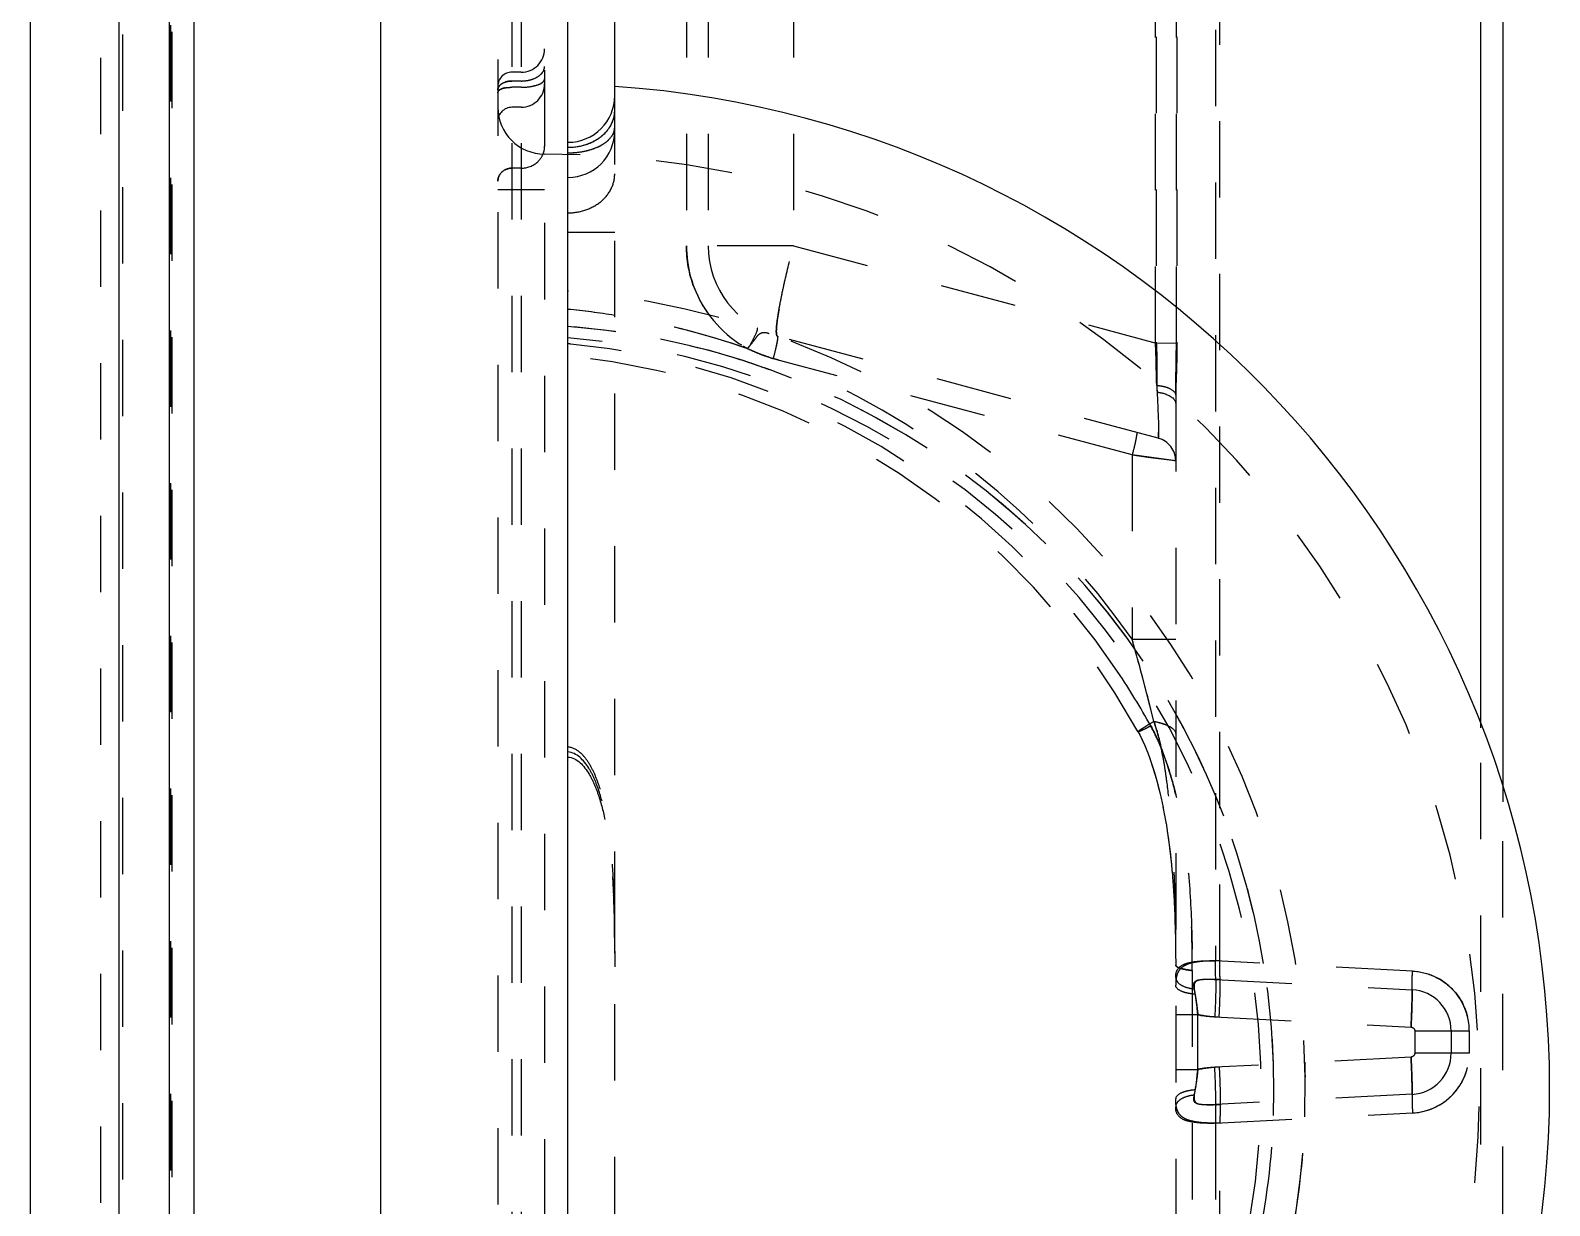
# Model space of a CAD drawing. Header units: millimetres. Extents: x -840 to 1682, y -9216 to -2117.
# Drawn here: x -127.96 to -95.46, y -2535.83 to -2510.69 of the extents above; entities that cross this region are included whole.
import ezdxf

# ---------------------------------------------------------------- set-up
doc = ezdxf.new("R2010")
doc.units = ezdxf.units.MM
doc.header["$LTSCALE"] = 16.335
doc.linetypes.add('HIDDEN', pattern=[0.2, 0.1, -0.1])
doc.layers.get('0').update_dxf_attribs({"linetype": 'CONTINUOUS'})
doc.layers.add('DEFAULT_2', color=8, linetype='HIDDEN')

msp = doc.modelspace()

# ---------------------------------------------------------------- linework, layer by layer
at = {"color": 7, "linetype": 'Continuous'}
for p, q in [((-126.068, -2404.732), (-126.068, -2616.931)), ((-124.99, -2616.987), (-124.99, -2404.675)), ((-124.463, -2616.488), (-124.463, -2405.175)), ((-127.963, -2614.933), (-127.963, -2406.729)), ((-120.463, -2605.831), (-120.463, -2415.831)), ((-116.463, -2601.831), (-116.463, -2419.831)), ((-96.463, -2494.47), (-96.463, -2527.192)), ((-96.937, -2525.605), (-96.937, -2496.057)), ((-115.463, -2512.831), (-115.463, -2508.832))]:
    msp.add_line(p, q, dxfattribs=at)
for centre, radius, start, end in [((-116.963, -2533.331), 21.5, 274.0006, 85.9994), ((-116.463, -2512.831), 1, 270, 0)]:
    msp.add_arc(centre, radius, start, end, dxfattribs=at)
at = {"layer": 'DEFAULT_2', "color": 8, "linetype": 'HIDDEN'}
for p, q in [((-125.99, -2406.228), (-125.99, -2615.435)), ((-124.937, -2406.173), (-124.937, -2615.49)), ((-126.463, -2406.727), (-126.463, -2614.935)), ((-124.963, -2415.831), (-124.963, -2605.831)), ((-117.963, -2419.831), (-117.963, -2601.831)), ((-116.963, -2423.331), (-116.963, -2598.331)), ((-117.663, -2424.888), (-117.663, -2596.775)), ((-117.463, -2424.888), (-117.463, -2596.775)), ((-102.611, -2491.07), (-102.611, -2530.592)), ((-102.516, -2530.597), (-102.516, -2491.065)), ((-103.896, -2517.371), (-103.896, -2504.292)), ((-103.878, -2504.287), (-103.878, -2517.376)), ((-103.448, -2517.371), (-103.448, -2504.292)), ((-103.435, -2504.287), (-103.435, -2517.376)), ((-113.929, -2506.366), (-113.929, -2515.297)), ((-113.463, -2506.366), (-113.463, -2515.297)), ((-111.638, -2506.366), (-111.638, -2515.297)), ((-117.463, -2511.581), (-117.663, -2511.581)), ((-117.463, -2511.769), (-117.663, -2511.769)), ((-117.463, -2511.903), (-117.663, -2511.903)), ((-117.463, -2512.331), (-117.663, -2512.331)), ((-115.463, -2549.492), (-115.463, -2512.831)), ((-117.463, -2513.633), (-117.663, -2513.633)), ((-116.963, -2514.1), (-117.963, -2514.1)), ((-115.463, -2515.007), (-116.463, -2515.007)), ((-111.638, -2515.297), (-113.929, -2515.297)), ((-111.638, -2515.297), (-103.878, -2517.376)), ((-103.834, -2519.411), (-111.981, -2517.229)), ((-103.896, -2517.371), (-103.435, -2517.376)), ((-104.394, -2519.77), (-111.939, -2517.748)), ((-103.463, -2518.492), (-103.463, -2559.101)), ((-104.394, -2519.77), (-104.394, -2523.714)), ((-103.463, -2519.894), (-104.394, -2519.77)), ((-104.394, -2519.77), (-104.057, -2519.815)), ((-104.057, -2519.815), (-103.538, -2519.884)), ((-103.538, -2519.884), (-103.463, -2519.894)), ((-104.394, -2523.714), (-103.463, -2523.714)), ((-104.266, -2525.69), (-104.269, -2525.689)), ((-96.937, -2541.057), (-96.937, -2525.605)), ((-103.774, -2527.115), (-103.731, -2527.314)), ((-96.463, -2539.47), (-96.463, -2527.192)), ((-103.735, -2527.297), (-103.699, -2527.483)), ((-103.699, -2527.48), (-103.665, -2527.672)), ((-103.56, -2528.467), (-103.536, -2528.72)), ((-103.54, -2528.674), (-103.521, -2528.907)), ((-103.523, -2528.884), (-103.508, -2529.096)), ((-103.508, -2529.096), (-103.495, -2529.311)), ((-103.497, -2529.287), (-103.485, -2529.527)), ((-103.487, -2529.479), (-103.477, -2529.745)), ((-103.48, -2529.673), (-103.471, -2529.965)), ((-103.473, -2529.867), (-103.467, -2530.186)), ((-103.469, -2530.063), (-103.466, -2530.26)), ((-103.467, -2530.186), (-103.464, -2530.458)), ((-103.464, -2530.408), (-103.463, -2530.686)), ((-98.397, -2530.813), (-102.611, -2530.592)), ((-103.108, -2530.803), (-103.108, -2535.978)), ((-102.606, -2530.992), (-98.407, -2531.213)), ((-102.99, -2531.748), (-103.463, -2531.748)), ((-102.99, -2532.926), (-102.99, -2531.736)), ((-102.627, -2531.791), (-98.428, -2532.011)), ((-98.347, -2532.095), (-97.181, -2532.095)), ((-98.347, -2532.095), (-98.347, -2532.568)), ((-97.569, -2532.095), (-97.569, -2532.568)), ((-97.181, -2532.095), (-97.181, -2532.567)), ((-98.428, -2532.652), (-102.627, -2532.872)), ((-97.181, -2532.568), (-98.347, -2532.568)), ((-102.99, -2532.926), (-103.463, -2532.926)), ((-98.407, -2533.45), (-102.606, -2533.67)), ((-102.611, -2534.07), (-98.397, -2533.849)), ((-102.611, -2534.07), (-102.611, -2560.01)), ((-102.516, -2560.015), (-102.516, -2534.065))]:
    msp.add_line(p, q, dxfattribs=at)
for points in [[(-104.269, -2525.689), (-104.251, -2525.723), (-104.185, -2525.853), (-104.124, -2525.988), (-104.065, -2526.132)], [(-104.269, -2525.689), (-104.232, -2525.759), (-104.175, -2525.875)], [(-104.068, -2526.125), (-104.009, -2526.283), (-103.956, -2526.439), (-103.907, -2526.6), (-103.86, -2526.767), (-103.815, -2526.939), (-103.774, -2527.115)], [(-104.018, -2526.259), (-103.97, -2526.397), (-103.925, -2526.54), (-103.882, -2526.687), (-103.841, -2526.838), (-103.802, -2526.993), (-103.766, -2527.152)], [(-103.669, -2527.648), (-103.635, -2527.865), (-103.607, -2528.063), (-103.582, -2528.263), (-103.56, -2528.467)], [(-103.642, -2527.82), (-103.616, -2527.995), (-103.593, -2528.173), (-103.572, -2528.353), (-103.553, -2528.535)]]:
    msp.add_lwpolyline(points, dxfattribs=at)
for centre, radius, start, end in [((-117.463, -2511.081), 0.5, 270, 0), ((-117.663, -2511.881), 0.3, 90, 180), ((-117.463, -2511.831), 0.5, 270, 0), ((-116.463, -2512.081), 1, 270, 0), ((-116.963, -2512.331), 1, 180, 270), ((-117.663, -2512.631), 0.3, 90, 180), ((-116.963, -2533.331), 20, 270, 90), ((-111.463, -2515.297), 2, 180, 255), ((-117.795, -2533.319), 17.106, 357.9582, 85.5358), ((-111.432, -2515.3), 2.495, 200.4939, 239.0566), ((-118.085, -2533.275), 16.7, 70.9018, 84.4265), ((-118.082, -2533.259), 16.683, 80.9648, 84.4327), ((-118.096, -2533.312), 16.737, 70.8816, 80.9465), ((-117.708, -2533.319), 16.346, 1.8585, 85.6334), ((-117.691, -2533.237), 16.261, 82.0868, 85.6707), ((-117.746, -2533.324), 16.112, 349.875, 85.4334), ((-117.973, -2533.284), 15.965, 33.5349, 84.5744), ((-117.952, -2533.12), 15.799, 84.4001, 84.5945), ((-117.707, -2533.348), 16.374, 72.9357, 82.0864), ((-111.449, -2515.332), 2.459, 239.0034, 241.7266), ((-118.023, -2533.288), 15.713, 28.9191, 84.3039), ((-117.679, -2533.247), 16.269, 70.588, 72.9233), ((-110.886, -2513.822), 4.062, 244.7631, 247.5597), ((-110.846, -2513.73), 4.162, 247.5386, 249.1113), ((-110.881, -2513.819), 4.067, 249.1133, 250.2219), ((-110.89, -2513.845), 4.039, 250.2245, 252.9581), ((-126.897, -2566.094), 50.607, 72.8072, 72.9671), ((-118.098, -2533.292), 16.72, 34.9501, 68.3831), ((-117.688, -2533.272), 16.295, 70.0942, 70.5884), ((-117.705, -2533.312), 16.339, 33.9798, 70.0854), ((-103.963, -2519.894), 0.5, 0, 75), ((-169.474, -2541.982), 67.595, 15.36224, 15.67969), ((-169.242, -2541.918), 67.355, 15.31356, 15.68042), ((-158.092, -2538.89), 55.801, 13.9163, 15.397), ((-157.881, -2538.836), 55.584, 13.9141, 15.342), ((-118.019, -2533.324), 16.025, 28.953, 33.747), ((-124.565, -2532.074), 21.668, 17.4491, 17.7436), ((-117.667, -2533.296), 16.298, 27.9875, 29.3005), ((-117.74, -2533.331), 16.38, 357.9974, 27.9784), ((-131.342, -2530.745), 28.234, 0.1319, 1.7618), ((-140.363, -2530.802), 37.255, 359.9985, 0.1877), ((-166.705, -2531.493), 64.1, 0.44728, 0.80489), ((-98.464, -2532.095), 1.283, 359.9899, 87.0149), ((-98.453, -2532.095), 0.883, 359.9999, 87.0181), ((-98.453, -2532.568), 0.884, 273.0108, 359.9904), ((-98.464, -2532.568), 1.283, 272.9804, 0.0263), ((-117.873, -2533.328), 17.186, 349.9357, 1.8802), ((-117.758, -2533.329), 16.398, 349.9244, 359.9904), ((-117.847, -2533.329), 17.16, 349.9244, 357.9924)]:
    msp.add_arc(centre, radius, start, end, dxfattribs=at)
for points, knots in [([(-117.463, -2511.769), (-117.399, -2511.769), (-117.276, -2511.754), (-117.113, -2511.69), (-116.996, -2511.59), (-116.963, -2511.498), (-116.963, -2511.456)], [0, 0, 0, 0, 0.299764, 0.573772, 0.804836, 1, 1, 1, 1]), ([(-117.03, -2511.613), (-117.02, -2511.601), (-116.984, -2511.556), (-116.963, -2511.498), (-116.963, -2511.456)], [0, 0, 0, 0, 0.271677, 1, 1, 1, 1]), ([(-117.963, -2511.956), (-117.963, -2511.931), (-117.944, -2511.876), (-117.874, -2511.816), (-117.776, -2511.778), (-117.702, -2511.769), (-117.663, -2511.769)], [0, 0, 0, 0, 0.195066, 0.425991, 0.700104, 1, 1, 1, 1]), ([(-117.963, -2512.02), (-117.963, -2511.979), (-117.88, -2511.926), (-117.775, -2511.91), (-117.702, -2511.903), (-117.663, -2511.903)], [0, 0, 0, 0, 0.363301, 0.659413, 1, 1, 1, 1]), ([(-117.81, -2511.916), (-117.821, -2511.919), (-117.859, -2511.927), (-117.897, -2511.94), (-117.921, -2511.955)], [0, 0, 0, 0, 0.28621, 1, 1, 1, 1]), ([(-117.463, -2511.903), (-117.4, -2511.903), (-117.28, -2511.895), (-117.122, -2511.859), (-117.009, -2511.811), (-116.963, -2511.75), (-116.963, -2511.724)], [0, 0, 0, 0, 0.342326, 0.64081, 0.860292, 1, 1, 1, 1]), ([(-117.463, -2511.769), (-117.442, -2511.769), (-117.357, -2511.765), (-117.273, -2511.748), (-117.213, -2511.727)], [0, 0, 0, 0, 0.255191, 1, 1, 1, 1]), ([(-117.947, -2511.975), (-117.95, -2511.978), (-117.958, -2511.988), (-117.963, -2512.001), (-117.963, -2512.01)], [0, 0, 0, 0, 0.284924, 1, 1, 1, 1]), ([(-116.463, -2513.188), (-116.334, -2513.188), (-116.081, -2513.15), (-115.752, -2512.983), (-115.521, -2512.724), (-115.463, -2512.506), (-115.463, -2512.403)], [0, 0, 0, 0, 0.276956, 0.538957, 0.778219, 1, 1, 1, 1]), ([(-115.54, -2512.703), (-115.527, -2512.68), (-115.484, -2512.585), (-115.463, -2512.48), (-115.463, -2512.403)], [0, 0, 0, 0, 0.256237, 1, 1, 1, 1]), ([(-116.463, -2513.306), (-116.335, -2513.306), (-116.09, -2513.281), (-115.769, -2513.17), (-115.534, -2512.999), (-115.463, -2512.831), (-115.463, -2512.756)], [0, 0, 0, 0, 0.311667, 0.591493, 0.818798, 1, 1, 1, 1]), ([(-115.756, -2512.958), (-115.733, -2512.94), (-115.649, -2512.867), (-115.578, -2512.777), (-115.54, -2512.703)], [0, 0, 0, 0, 0.259419, 1, 1, 1, 1]), ([(-115.756, -2513.145), (-115.719, -2513.125), (-115.597, -2513.048), (-115.494, -2512.924), (-115.471, -2512.823)], [0, 0, 0, 0, 0.291895, 1, 1, 1, 1]), ([(-117.463, -2513.633), (-117.337, -2513.633), (-117.138, -2513.559), (-116.991, -2513.352), (-116.963, -2513.227), (-116.963, -2513.166)], [0, 0, 0, 0, 0.506792, 0.756013, 1, 1, 1, 1]), ([(-116.081, -2513.129), (-116.051, -2513.119), (-115.936, -2513.076), (-115.828, -2513.014), (-115.756, -2512.958)], [0, 0, 0, 0, 0.257789, 1, 1, 1, 1]), ([(-116.081, -2513.264), (-116.051, -2513.258), (-115.939, -2513.229), (-115.831, -2513.186), (-115.756, -2513.145)], [0, 0, 0, 0, 0.264986, 1, 1, 1, 1]), ([(-116.463, -2513.306), (-116.431, -2513.306), (-116.302, -2513.303), (-116.174, -2513.286), (-116.081, -2513.264)], [0, 0, 0, 0, 0.253409, 1, 1, 1, 1]), ([(-117.663, -2513.633), (-117.739, -2513.633), (-117.894, -2513.688), (-117.963, -2513.841), (-117.963, -2513.914)], [0, 0, 0, 0, 0.511817, 1, 1, 1, 1]), ([(-116.463, -2514.59), (-116.334, -2514.59), (-116.079, -2514.548), (-115.748, -2514.368), (-115.519, -2514.092), (-115.463, -2513.864), (-115.463, -2513.754)], [0, 0, 0, 0, 0.270337, 0.529238, 0.771047, 1, 1, 1, 1]), ([(-113.929, -2515.297), (-113.93, -2515.739), (-113.683, -2516.64), (-113.009, -2517.283), (-112.621, -2517.495)], [0, 0, 0, 0, 0.500206, 1, 1, 1, 1]), ([(-111.981, -2517.229), (-111.987, -2517.227), (-111.998, -2517.211), (-112.008, -2517.157), (-112.005, -2517.046), (-111.984, -2516.868), (-111.946, -2516.63), (-111.889, -2516.343), (-111.79, -2515.891), (-111.702, -2515.539), (-111.638, -2515.297)], [0, 0, 0, 0, 0.009479, 0.025826, 0.083894, 0.176028, 0.299087, 0.448861, 0.619998, 1, 1, 1, 1]), ([(-111.947, -2516.648), (-111.967, -2516.76), (-111.992, -2516.911), (-112.007, -2517.09), (-112.006, -2517.157), (-112.003, -2517.183)], [0, 0, 0, 0, 0.633024, 0.851834, 1, 1, 1, 1]), ([(-112.42, -2517.126), (-112.414, -2517.111), (-112.406, -2517.091), (-112.406, -2517.06), (-112.413, -2517.057)], [0, 0, 0, 0, 0.681989, 1, 1, 1, 1]), ([(-112.623, -2517.493), (-112.578, -2517.442), (-112.514, -2517.367), (-112.443, -2517.265), (-112.397, -2517.204), (-112.344, -2517.162), (-112.261, -2517.138), (-112.198, -2517.157), (-112.158, -2517.172)], [0, 0, 0, 0, 0.32903, 0.474009, 0.597832, 0.700854, 0.794198, 1, 1, 1, 1]), ([(-112.613, -2517.498), (-112.573, -2517.428), (-112.508, -2517.304), (-112.441, -2517.181), (-112.42, -2517.126)], [0, 0, 0, 0, 0.579514, 1, 1, 1, 1]), ([(-111.981, -2517.229), (-111.977, -2517.23), (-111.977, -2517.249), (-111.978, -2517.274), (-111.985, -2517.32), (-111.995, -2517.375), (-112.009, -2517.442), (-112.034, -2517.554), (-112.057, -2517.644), (-112.074, -2517.707)], [0, 0, 0, 0, 0.025524, 0.087537, 0.180783, 0.295925, 0.434165, 0.601819, 1, 1, 1, 1]), ([(-111.982, -2517.228), (-111.976, -2517.228), (-111.978, -2517.265), (-111.982, -2517.3), (-111.996, -2517.38), (-112.007, -2517.434), (-112.014, -2517.465)], [0, 0, 0, 0, 0.075796, 0.288002, 0.59871, 1, 1, 1, 1]), ([(-112.003, -2517.183), (-112.002, -2517.189), (-111.999, -2517.205), (-111.992, -2517.226), (-111.981, -2517.229)], [0, 0, 0, 0, 0.361921, 1, 1, 1, 1]), ([(-103.868, -2518.281), (-103.875, -2518.133), (-103.877, -2517.829), (-103.887, -2517.526), (-103.896, -2517.371)], [0, 0, 0, 0, 0.487697, 1, 1, 1, 1]), ([(-103.878, -2517.376), (-103.867, -2517.557), (-103.861, -2517.907), (-103.869, -2518.258), (-103.861, -2518.426)], [0, 0, 0, 0, 0.517471, 1, 1, 1, 1]), ([(-103.463, -2518.492), (-103.463, -2518.309), (-103.454, -2517.935), (-103.448, -2517.562), (-103.448, -2517.371)], [0, 0, 0, 0, 0.490082, 1, 1, 1, 1]), ([(-103.435, -2517.376), (-103.435, -2517.488), (-103.442, -2517.92), (-103.463, -2518.352), (-103.463, -2518.672)], [0, 0, 0, 0, 0.25877, 1, 1, 1, 1]), ([(-103.868, -2518.281), (-103.858, -2518.481), (-103.842, -2518.814), (-103.829, -2519.147), (-103.828, -2519.28)], [0, 0, 0, 0, 0.603057, 1, 1, 1, 1]), ([(-103.868, -2518.281), (-103.815, -2518.285), (-103.715, -2518.302), (-103.568, -2518.347), (-103.463, -2518.433), (-103.463, -2518.492)], [0, 0, 0, 0, 0.329863, 0.627896, 1, 1, 1, 1]), ([(-103.861, -2518.426), (-103.809, -2518.432), (-103.66, -2518.458), (-103.463, -2518.564), (-103.463, -2518.672)], [0, 0, 0, 0, 0.325434, 1, 1, 1, 1]), ([(-104.299, -2519.287), (-104.295, -2519.288), (-104.295, -2519.308), (-104.297, -2519.333), (-104.304, -2519.379), (-104.314, -2519.435), (-104.328, -2519.503), (-104.354, -2519.616), (-104.377, -2519.707), (-104.394, -2519.77)], [0, 0, 0, 0, 0.025436, 0.087599, 0.181061, 0.296357, 0.434674, 0.602365, 1, 1, 1, 1]), ([(-103.834, -2519.411), (-103.833, -2519.412), (-103.831, -2519.404), (-103.83, -2519.394), (-103.828, -2519.372), (-103.828, -2519.334), (-103.828, -2519.302), (-103.828, -2519.28)], [0, 0, 0, 0, 0.032324, 0.125582, 0.282076, 0.501111, 1, 1, 1, 1]), ([(-103.828, -2519.28), (-103.828, -2519.299), (-103.828, -2519.331), (-103.828, -2519.376), (-103.83, -2519.394), (-103.831, -2519.412), (-103.834, -2519.411)], [0, 0, 0, 0, 0.435321, 0.748607, 0.936866, 1, 1, 1, 1]), ([(-104.269, -2525.689), (-104.27, -2525.687), (-104.26, -2525.679), (-104.246, -2525.667), (-104.217, -2525.647), (-104.179, -2525.622), (-104.13, -2525.591), (-104.045, -2525.539), (-103.977, -2525.498), (-103.928, -2525.47)], [0, 0, 0, 0, 0.019698, 0.070664, 0.153673, 0.267821, 0.411681, 0.583606, 1, 1, 1, 1]), ([(-104.266, -2525.69), (-104.257, -2525.69), (-104.229, -2525.677), (-104.174, -2525.655), (-104.094, -2525.615), (-104.032, -2525.584), (-103.997, -2525.566)], [0, 0, 0, 0, 0.095585, 0.298644, 0.603591, 1, 1, 1, 1]), ([(-103.996, -2525.566), (-103.885, -2525.767), (-103.704, -2526.188), (-103.437, -2527.049), (-103.235, -2528.147), (-103.123, -2529.474), (-103.108, -2530.36), (-103.108, -2530.803)], [0, 0, 0, 0, 0.128904, 0.255136, 0.504131, 0.751792, 1, 1, 1, 1]), ([(-103.929, -2525.47), (-103.896, -2525.574), (-103.829, -2525.783), (-103.758, -2526.104), (-103.704, -2526.428), (-103.641, -2526.862), (-103.582, -2527.406), (-103.514, -2528.279), (-103.471, -2529.373), (-103.463, -2530.248), (-103.463, -2530.686)], [0, 0, 0, 0, 0.062487, 0.125059, 0.187646, 0.250201, 0.375241, 0.500214, 0.750067, 1, 1, 1, 1]), ([(-103.928, -2525.469), (-103.863, -2525.482), (-103.744, -2525.512), (-103.579, -2525.576), (-103.463, -2525.668), (-103.463, -2525.733)], [0, 0, 0, 0, 0.3594, 0.64877, 1, 1, 1, 1]), ([(-103.928, -2525.47), (-103.863, -2525.483), (-103.744, -2525.514), (-103.58, -2525.577), (-103.464, -2525.668), (-103.463, -2525.733)], [0, 0, 0, 0, 0.360266, 0.650161, 1, 1, 1, 1]), ([(-115.463, -2530.16), (-115.463, -2529.785), (-115.47, -2529.223), (-115.511, -2528.477), (-115.565, -2527.923), (-115.651, -2527.376), (-115.763, -2526.928), (-115.893, -2526.585), (-116.022, -2526.339), (-116.193, -2526.119), (-116.37, -2526.025), (-116.463, -2526.018)], [0, 0, 0, 0, 0.252911, 0.378471, 0.503369, 0.627606, 0.751274, 0.813051, 0.874937, 0.937224, 1, 1, 1, 1]), ([(-115.463, -2530.427), (-115.463, -2530.038), (-115.472, -2529.264), (-115.532, -2528.3), (-115.645, -2527.541), (-115.754, -2527.078), (-115.886, -2526.718), (-116.047, -2526.388), (-116.277, -2526.137), (-116.463, -2526.125)], [0, 0, 0, 0, 0.253843, 0.505201, 0.629895, 0.753983, 0.815944, 0.877983, 1, 1, 1, 1]), ([(-103.622, -2526.462), (-103.667, -2526.322), (-103.733, -2526.136), (-103.809, -2525.954), (-103.829, -2525.908)], [0, 0, 0, 0, 0.748138, 1, 1, 1, 1]), ([(-116.463, -2526.233), (-116.27, -2526.246), (-116.038, -2526.515), (-115.877, -2526.86), (-115.745, -2527.236), (-115.637, -2527.719), (-115.527, -2528.509), (-115.471, -2529.511), (-115.463, -2530.316), (-115.463, -2530.72)], [0, 0, 0, 0, 0.121674, 0.183671, 0.245621, 0.369741, 0.494503, 0.746031, 1, 1, 1, 1]), ([(-102.516, -2530.597), (-102.649, -2530.593), (-102.841, -2530.596), (-103.081, -2530.627), (-103.228, -2530.668), (-103.346, -2530.738), (-103.424, -2530.843), (-103.459, -2530.974), (-103.463, -2531.067), (-103.463, -2531.117)], [0, 0, 0, 0, 0.317628, 0.457229, 0.577657, 0.680848, 0.777403, 0.881536, 1, 1, 1, 1]), ([(-103.463, -2530.686), (-103.463, -2530.7), (-103.425, -2530.733), (-103.309, -2530.772), (-103.193, -2530.792), (-103.108, -2530.803)], [0, 0, 0, 0, 0.115399, 0.32894, 1, 1, 1, 1]), ([(-103.42, -2530.73), (-103.427, -2530.727), (-103.444, -2530.717), (-103.463, -2530.699), (-103.463, -2530.686)], [0, 0, 0, 0, 0.338775, 1, 1, 1, 1]), ([(-103.463, -2530.947), (-103.463, -2530.928), (-103.46, -2530.857), (-103.432, -2530.785), (-103.398, -2530.746)], [0, 0, 0, 0, 0.269794, 1, 1, 1, 1]), ([(-103.353, -2530.756), (-103.359, -2530.754), (-103.382, -2530.747), (-103.405, -2530.738), (-103.42, -2530.73)], [0, 0, 0, 0, 0.282493, 1, 1, 1, 1]), ([(-103.398, -2530.746), (-103.387, -2530.734), (-103.336, -2530.687), (-103.268, -2530.659), (-103.216, -2530.643)], [0, 0, 0, 0, 0.224039, 1, 1, 1, 1]), ([(-103.108, -2530.803), (-103.131, -2530.8), (-103.213, -2530.788), (-103.295, -2530.773), (-103.353, -2530.756)], [0, 0, 0, 0, 0.278321, 1, 1, 1, 1]), ([(-103.216, -2530.643), (-103.127, -2530.617), (-102.924, -2530.592), (-102.721, -2530.589), (-102.611, -2530.592)], [0, 0, 0, 0, 0.456771, 1, 1, 1, 1]), ([(-102.511, -2530.997), (-102.513, -2530.971), (-102.519, -2530.838), (-102.518, -2530.704), (-102.516, -2530.597)], [0, 0, 0, 0, 0.19938, 1, 1, 1, 1]), ([(-103.463, -2530.947), (-103.463, -2530.99), (-103.408, -2531.084), (-103.32, -2531.128), (-103.269, -2531.148)], [0, 0, 0, 0, 0.442286, 1, 1, 1, 1]), ([(-103.063, -2531.196), (-103.069, -2531.172), (-103.077, -2531.126), (-103.072, -2531.052), (-103.011, -2531.007), (-102.939, -2530.995), (-102.86, -2530.988), (-102.748, -2530.986), (-102.663, -2530.989), (-102.606, -2530.992)], [0, 0, 0, 0, 0.120484, 0.230104, 0.335893, 0.457128, 0.587097, 0.722055, 1, 1, 1, 1]), ([(-102.511, -2530.997), (-102.548, -2530.995), (-102.622, -2530.992), (-102.732, -2530.989), (-102.838, -2530.992), (-102.924, -2530.998), (-102.988, -2531.012), (-103.03, -2531.031), (-103.06, -2531.066), (-103.073, -2531.127), (-103.066, -2531.208), (-103.056, -2531.274), (-103.049, -2531.307)], [0, 0, 0, 0, 0.137615, 0.273249, 0.405231, 0.531614, 0.591315, 0.647424, 0.699591, 0.754604, 0.873323, 1, 1, 1, 1]), ([(-102.606, -2530.992), (-102.605, -2531.045), (-102.605, -2531.311), (-102.616, -2531.577), (-102.627, -2531.791)], [0, 0, 0, 0, 0.19664, 1, 1, 1, 1]), ([(-102.532, -2531.796), (-102.528, -2531.72), (-102.516, -2531.454), (-102.508, -2531.188), (-102.511, -2530.997)], [0, 0, 0, 0, 0.283684, 1, 1, 1, 1]), ([(-98.407, -2531.213), (-98.407, -2531.186), (-98.407, -2531.053), (-98.402, -2530.92), (-98.396, -2530.813)], [0, 0, 0, 0, 0.199004, 1, 1, 1, 1]), ([(-98.407, -2531.213), (-98.407, -2531.186), (-98.407, -2531.053), (-98.402, -2530.92), (-98.396, -2530.813)], [0, 0, 0, 0, 0.198997, 1, 1, 1, 1]), ([(-98.397, -2530.813), (-98.236, -2530.822), (-97.914, -2530.9), (-97.511, -2531.19), (-97.243, -2531.607), (-97.182, -2531.933), (-97.181, -2532.095)], [0, 0, 0, 0, 0.249814, 0.499776, 0.74987, 1, 1, 1, 1]), ([(-103.049, -2531.307), (-103.106, -2531.304), (-103.209, -2531.289), (-103.354, -2531.247), (-103.463, -2531.174), (-103.463, -2531.117)], [0, 0, 0, 0, 0.359793, 0.641028, 1, 1, 1, 1]), ([(-103.269, -2531.148), (-103.254, -2531.154), (-103.187, -2531.177), (-103.117, -2531.19), (-103.063, -2531.196)], [0, 0, 0, 0, 0.227718, 1, 1, 1, 1]), ([(-102.99, -2531.748), (-102.994, -2531.7), (-103.012, -2531.515), (-103.035, -2531.331), (-103.063, -2531.196)], [0, 0, 0, 0, 0.260157, 1, 1, 1, 1]), ([(-103.049, -2531.307), (-103.043, -2531.342), (-103.017, -2531.484), (-103, -2531.627), (-102.99, -2531.736)], [0, 0, 0, 0, 0.24273, 1, 1, 1, 1]), ([(-98.428, -2532.011), (-98.424, -2531.935), (-98.412, -2531.669), (-98.403, -2531.402), (-98.407, -2531.213)], [0, 0, 0, 0, 0.287191, 1, 1, 1, 1]), ([(-98.407, -2531.213), (-98.406, -2531.266), (-98.406, -2531.532), (-98.416, -2531.798), (-98.428, -2532.011)], [0, 0, 0, 0, 0.199017, 1, 1, 1, 1]), ([(-98.428, -2532.011), (-98.407, -2532.012), (-98.366, -2532.032), (-98.347, -2532.074), (-98.347, -2532.095)], [0, 0, 0, 0, 0.505969, 1, 1, 1, 1]), ([(-98.347, -2532.568), (-98.347, -2532.588), (-98.366, -2532.63), (-98.407, -2532.651), (-98.428, -2532.652)], [0, 0, 0, 0, 0.494034, 1, 1, 1, 1]), ([(-98.428, -2532.652), (-98.424, -2532.727), (-98.412, -2532.993), (-98.403, -2533.259), (-98.407, -2533.45)], [0, 0, 0, 0, 0.28371, 1, 1, 1, 1]), ([(-98.407, -2533.45), (-98.406, -2533.398), (-98.406, -2533.131), (-98.416, -2532.865), (-98.428, -2532.652)], [0, 0, 0, 0, 0.196623, 1, 1, 1, 1]), ([(-98.397, -2533.849), (-98.236, -2533.84), (-97.914, -2533.762), (-97.511, -2533.473), (-97.243, -2533.056), (-97.182, -2532.729), (-97.181, -2532.568)], [0, 0, 0, 0, 0.249812, 0.499774, 0.749868, 1, 1, 1, 1]), ([(-103.063, -2533.467), (-103.055, -2533.423), (-103.021, -2533.241), (-103.002, -2533.056), (-102.99, -2532.914)], [0, 0, 0, 0, 0.236498, 1, 1, 1, 1]), ([(-102.99, -2532.926), (-102.993, -2532.963), (-103.009, -2533.107), (-103.029, -2533.25), (-103.049, -2533.355)], [0, 0, 0, 0, 0.255405, 1, 1, 1, 1]), ([(-102.606, -2533.67), (-102.605, -2533.618), (-102.605, -2533.352), (-102.616, -2533.085), (-102.627, -2532.872)], [0, 0, 0, 0, 0.19664, 1, 1, 1, 1]), ([(-102.532, -2532.867), (-102.528, -2532.942), (-102.516, -2533.208), (-102.508, -2533.475), (-102.511, -2533.665)], [0, 0, 0, 0, 0.283684, 1, 1, 1, 1]), ([(-103.049, -2533.355), (-103.103, -2533.359), (-103.207, -2533.375), (-103.352, -2533.414), (-103.463, -2533.489), (-103.463, -2533.546)], [0, 0, 0, 0, 0.342479, 0.646597, 1, 1, 1, 1]), ([(-103.049, -2533.355), (-103.056, -2533.389), (-103.065, -2533.439), (-103.07, -2533.505), (-103.071, -2533.552), (-103.059, -2533.596), (-103.02, -2533.645), (-102.937, -2533.663), (-102.838, -2533.671), (-102.732, -2533.673), (-102.622, -2533.671), (-102.548, -2533.668), (-102.511, -2533.665)], [0, 0, 0, 0, 0.126687, 0.187805, 0.246051, 0.300634, 0.353477, 0.468194, 0.594499, 0.726649, 0.862319, 1, 1, 1, 1]), ([(-102.516, -2534.065), (-102.649, -2534.068), (-102.841, -2534.067), (-103.081, -2534.035), (-103.228, -2533.994), (-103.347, -2533.926), (-103.424, -2533.819), (-103.458, -2533.688), (-103.463, -2533.595), (-103.463, -2533.546)], [0, 0, 0, 0, 0.318078, 0.457421, 0.577853, 0.680827, 0.777319, 0.882722, 1, 1, 1, 1]), ([(-103.412, -2533.604), (-103.42, -2533.612), (-103.447, -2533.643), (-103.463, -2533.685), (-103.463, -2533.716)], [0, 0, 0, 0, 0.269692, 1, 1, 1, 1]), ([(-103.063, -2533.467), (-103.136, -2533.474), (-103.261, -2533.501), (-103.375, -2533.565), (-103.412, -2533.604)], [0, 0, 0, 0, 0.577291, 1, 1, 1, 1]), ([(-102.606, -2533.67), (-102.663, -2533.674), (-102.748, -2533.677), (-102.86, -2533.675), (-102.939, -2533.668), (-103.011, -2533.656), (-103.072, -2533.611), (-103.076, -2533.537), (-103.069, -2533.491), (-103.063, -2533.467)], [0, 0, 0, 0, 0.277989, 0.412886, 0.542912, 0.663977, 0.770358, 0.879607, 1, 1, 1, 1]), ([(-102.606, -2533.67), (-102.608, -2533.697), (-102.614, -2533.83), (-102.613, -2533.963), (-102.611, -2534.07)], [0, 0, 0, 0, 0.199377, 1, 1, 1, 1]), ([(-102.511, -2533.665), (-102.512, -2533.692), (-102.514, -2533.825), (-102.515, -2533.958), (-102.516, -2534.065)], [0, 0, 0, 0, 0.198999, 1, 1, 1, 1]), ([(-98.407, -2533.45), (-98.407, -2533.476), (-98.407, -2533.61), (-98.402, -2533.743), (-98.396, -2533.849)], [0, 0, 0, 0, 0.198159, 1, 1, 1, 1]), ([(-98.407, -2533.45), (-98.407, -2533.476), (-98.407, -2533.61), (-98.402, -2533.743), (-98.396, -2533.849)], [0, 0, 0, 0, 0.198154, 1, 1, 1, 1]), ([(-103.444, -2533.839), (-103.447, -2533.83), (-103.459, -2533.79), (-103.463, -2533.747), (-103.463, -2533.716)], [0, 0, 0, 0, 0.238322, 1, 1, 1, 1]), ([(-102.611, -2534.07), (-102.709, -2534.073), (-102.893, -2534.071), (-103.142, -2534.044), (-103.342, -2533.985), (-103.426, -2533.888), (-103.444, -2533.839)], [0, 0, 0, 0, 0.324981, 0.608192, 0.826738, 1, 1, 1, 1])]:
    msp.add_open_spline(points, degree=3, knots=knots, dxfattribs=at)
for points in [[(-117.945, -2511.891), (-117.956, -2511.911), (-117.963, -2511.934), (-117.963, -2511.956)], [(-117.921, -2511.86), (-117.93, -2511.87), (-117.938, -2511.88), (-117.945, -2511.891)], [(-117.663, -2511.769), (-117.713, -2511.769), (-117.763, -2511.776), (-117.81, -2511.793)], [(-117.03, -2511.813), (-117.021, -2511.808), (-117.012, -2511.801), (-117.004, -2511.794)], [(-117.921, -2511.955), (-117.93, -2511.961), (-117.939, -2511.967), (-117.947, -2511.975)], [(-115.471, -2512.823), (-115.466, -2512.801), (-115.463, -2512.779), (-115.463, -2512.756)], [(-116.463, -2513.188), (-116.334, -2513.188), (-116.204, -2513.169), (-116.081, -2513.129)], [(-117.963, -2513.91), (-117.963, -2513.864), (-117.949, -2513.816), (-117.925, -2513.777)], [(-117.925, -2513.777), (-117.899, -2513.734), (-117.861, -2513.698), (-117.817, -2513.673)], [(-117.817, -2513.673), (-117.771, -2513.647), (-117.716, -2513.633), (-117.663, -2513.633)], [(-113.77, -2516.173), (-113.874, -2515.895), (-113.929, -2515.594), (-113.929, -2515.297)], [(-112.074, -2517.707), (-112.258, -2517.65), (-112.439, -2517.581), (-112.613, -2517.498)], [(-103.829, -2525.908), (-103.879, -2525.792), (-103.935, -2525.677), (-103.997, -2525.566)], [(-103.832, -2525.791), (-103.851, -2525.719), (-103.872, -2525.647), (-103.895, -2525.576)], [(-103.743, -2526.202), (-103.768, -2526.064), (-103.796, -2525.926), (-103.832, -2525.791)], [(-103.462, -2527.032), (-103.509, -2526.84), (-103.562, -2526.65), (-103.622, -2526.462)], [(-102.99, -2531.736), (-102.839, -2531.769), (-102.686, -2531.788), (-102.532, -2531.796)], [(-102.99, -2531.748), (-102.87, -2531.771), (-102.748, -2531.785), (-102.627, -2531.791)], [(-102.532, -2532.867), (-102.686, -2532.875), (-102.839, -2532.893), (-102.99, -2532.926)], [(-102.627, -2532.872), (-102.748, -2532.878), (-102.87, -2532.892), (-102.99, -2532.914)]]:
    msp.add_open_spline(points, degree=3, dxfattribs=at)

doc.saveas('drawing.dxf')
